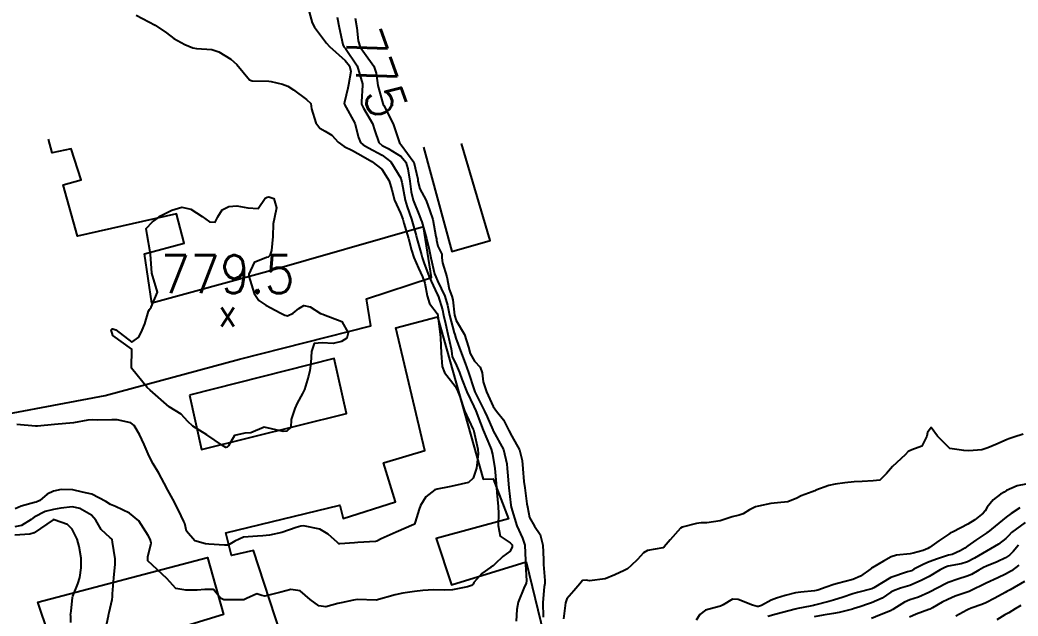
# Model space of a CAD drawing. Header units: metres. Extents: x 318500 to 325275, y 7408834 to 7428799.
# Drawn here: x 323668.3 to 323773.1, y 7420950 to 7421012.5 of the extents above; entities that cross this region are included whole.
import ezdxf
from ezdxf.enums import TextEntityAlignment as Align

# ---------------------------------------------------------------- set-up
doc = ezdxf.new("R2010")
doc.units = ezdxf.units.M
doc.header["$MEASUREMENT"] = 0
for name, color, linetype in [('Cotas', 45, 'Continuous'), ('Curvas de Nivel 1m', 11, 'Continuous'), ('Curvas de Nivel 5m', 15, 'Continuous'), ('Edificações', 30, 'Continuous'), ('Pontos Cotados', 45, 'Continuous'), ('Vias Primárias', 230, 'Continuous')]:
    doc.layers.add(name, color=color, linetype=linetype)
doc.styles.add('Style-STANDARD', font='STANDARD.shx')

# ---------------------------------------------------------------- blocks, each defined once
blk = doc.blocks.new('ELVTXT_115')
at = {"layer": 'Pontos Cotados', "linetype": 'Continuous', "style": 'Style-STANDARD'}
for s, height, p in [('779.5', 4, (0, 4)), ('x', 3, (0, 0))]:
    blk.add_text(s, height=height, dxfattribs=at).set_placement(p, align=Align.MIDDLE_CENTER)

msp = doc.modelspace()

# ---------------------------------------------------------------- linework, layer by layer
at = {"layer": 'Curvas de Nivel 1m', "flags": 128}
for points, elevation in [([(323698.57, 7421013.74), (323698.98, 7421012.2), (323699.23, 7421011.73), (323700.49, 7421010.06), (323700.83, 7421009.7), (323702.46, 7421008.24), (323702.91, 7421007.68), (323703.04, 7421007.08), (323702.8, 7421005.68), (323702.74, 7421005.36), (323702.4, 7421003.89), (323702.36, 7421003.72), (323702.37, 7421003.68), (323702.4, 7421003.62), (323703.46, 7421001.67), (323703.86, 7421000.16), (323704.05, 7420999.66), (323704.35, 7420999.4), (323704.89, 7420999.1), (323706.33, 7420998.32), (323707.26, 7420997.62), (323708.29, 7420995.91), (323708.37, 7420995.6), (323708.39, 7420995.49), (323708.75, 7420993.6), (323708.96, 7420992.89), (323709.41, 7420991.59), (323709.9, 7420989.9), (323709.99, 7420989.58), (323710.2, 7420988.84), (323710.48, 7420987.87), (323710.55, 7420987.57), (323710.7, 7420987.06), (323711.29, 7420985.56), (323712.13, 7420983.73), (323712.21, 7420983.55), (323712.66, 7420982.08), (323712.79, 7420981.54), (323712.99, 7420980.65), (323713.23, 7420979.53), (323713.58, 7420978), (323713.65, 7420977.53), (323713.7, 7420977.18), (323714.04, 7420976.49), (323714.46, 7420975.52), (323714.7, 7420974.83), (323715.22, 7420973.51), (323715.98, 7420971.95), (323716.19, 7420971.5), (323716.67, 7420970.2), (323716.95, 7420969.48), (323717.72, 7420967.67), (323717.79, 7420967.47), (323717.91, 7420966.97), (323718.18, 7420965.47), (323718.3, 7420963.89), (323718.33, 7420963.46), (323718.38, 7420962.95), (323718.5, 7420961.46), (323718.56, 7420960.73), (323718.53, 7420959.46), (323718.71, 7420958.37), (323719.79, 7420957.67), (323719.98, 7420957.44), (323720, 7420957.23), (323719.78, 7420956.79), (323719, 7420956.22), (323718.21, 7420955.46), (323717.98, 7420955.25), (323717.75, 7420955.1), (323716.79, 7420954.44), (323715.97, 7420953.49), (323715.88, 7420953.34), (323715.73, 7420953.2), (323715.29, 7420953.06), (323713.72, 7420952.74), (323712.9, 7420952.71), (323711.72, 7420952.72), (323710.62, 7420952.66), (323709.72, 7420952.57), (323708.51, 7420952.38), (323707.72, 7420952.22), (323705.71, 7420951.63), (323703.71, 7420951.7), (323703.32, 7420951.66), (323702.02, 7420951.36), (323701.7, 7420951.28), (323700.44, 7420950.95), (323699.7, 7420951.05), (323698.78, 7420951.72), (323697.72, 7420952.64), (323696.74, 7420952.77), (323695.72, 7420952.47), (323694.01, 7420952.08), (323693.71, 7420952.12), (323693.2, 7420952.31), (323692.11, 7420951.81), (323691.83, 7420951.68), (323691.71, 7420951.69), (323689.87, 7420951.68), (323689.71, 7420951.67), (323689.38, 7420951.84), (323688.62, 7420952.76), (323687.72, 7420952.77), (323686.92, 7420952.68), (323685.72, 7420952.69), (323684.69, 7420952.87), (323683.73, 7420953.92), (323681.76, 7420955.76), (323681.73, 7420955.95), (323681.73, 7420955.99), (323681.76, 7420956.18), (323682.1, 7420957.63), (323682.01, 7420957.95), (323681.94, 7420958.1), (323681.79, 7420958.43), (323680.81, 7420959.96), (323679.82, 7420960.77), (323678.35, 7420961.48), (323677.84, 7420961.68), (323677.32, 7420962.01), (323675.85, 7420962.78), (323674.9, 7420962.99), (323673.86, 7420963.22), (323672.66, 7420963.27), (323671.85, 7420963.07), (323671.17, 7420962.77), (323670.39, 7420962.1), (323670.02, 7420961.92), (323669.84, 7420961.88), (323668.44, 7420961.51), (323667.83, 7420961.24)], 777), ([(323680.52, 7421013), (323682.5, 7421011.95), (323683.71, 7421011.15), (323684.49, 7421010.57), (323685.61, 7421009.91), (323686.48, 7421009.57), (323686.86, 7421009.51), (323688.47, 7421009.39), (323689.19, 7421009.14), (323690.46, 7421008.38), (323691.09, 7421007.83), (323692.43, 7421006.23), (323692.71, 7421006.1), (323694.43, 7421006.09), (323694.7, 7421006.05), (323695.88, 7421005.77), (323696.43, 7421005.57), (323697.02, 7421005.16), (323698.41, 7421004.17), (323698.87, 7421003.73), (323698.93, 7421003.19), (323699.38, 7421001.72), (323699.8, 7421001.15), (323700.36, 7421000.83), (323701.07, 7421000.41), (323701.71, 7420999.69), (323702.34, 7420999.23), (323703.21, 7420998.8), (323704.33, 7420998.17), (323705.27, 7420997.65), (323706.31, 7420996.86), (323707.08, 7420995.62), (323707.34, 7420994.67), (323707.63, 7420993.61), (323708.25, 7420992.24), (323708.51, 7420991.6), (323708.63, 7420991.2), (323709.11, 7420989.59), (323709.43, 7420988.36), (323709.67, 7420987.59), (323710.17, 7420986.48), (323710.59, 7420985.57), (323710.83, 7420984.89), (323711.07, 7420983.57), (323711.3, 7420982.75), (323712.11, 7420981.7), (323712.16, 7420981.6), (323712.17, 7420981.55), (323712.19, 7420981.47), (323712.42, 7420979.54), (323712.47, 7420979.15), (323712.55, 7420977.54), (323712.63, 7420976.14), (323712.89, 7420975.54), (323714.01, 7420974.08), (323714.3, 7420973.52), (323714.49, 7420973.02), (323715, 7420971.51), (323715.89, 7420969.56), (323715.92, 7420969.5), (323715.95, 7420969.38), (323716.37, 7420967.49), (323716.42, 7420966.99), (323716.23, 7420965.49), (323715.88, 7420964.44), (323715.41, 7420963.97), (323713.87, 7420963.63), (323713.37, 7420963.53), (323712.12, 7420963.3), (323711.86, 7420963.21), (323710.94, 7420962.48), (323710.36, 7420961.56), (323710.21, 7420961.19), (323709.81, 7420959.81), (323709.75, 7420959.63), (323709.68, 7420959.57), (323707.8, 7420958.78), (323706.25, 7420958.08), (323705.79, 7420957.84), (323705.63, 7420957.79), (323703.79, 7420957.68), (323703.42, 7420957.66), (323701.91, 7420957.55), (323701.79, 7420957.57), (323701.64, 7420957.68), (323700.67, 7420958.57), (323699.8, 7420959.11), (323698.09, 7420959.44), (323697.81, 7420959.42), (323697.32, 7420959.25), (323695.8, 7420958.75), (323694.5, 7420958.48), (323693.8, 7420958.38), (323693.24, 7420958.35), (323691.79, 7420958.24), (323690.88, 7420957.82), (323690.18, 7420957.43), (323689.78, 7420957.4), (323688.13, 7420957.52), (323687.79, 7420957.56), (323686.67, 7420957.88), (323685.8, 7420958.88), (323685.61, 7420959.7), (323685.53, 7420959.89), (323685.23, 7420960.49), (323684.54, 7420961.91), (323683.86, 7420963.19), (323683.47, 7420963.93), (323682.89, 7420964.95), (323682.32, 7420965.94), (323681.9, 7420966.76), (323681.36, 7420967.96), (323680.86, 7420969.03), (323680.31, 7420969.97), (323679.95, 7420970.24), (323678.51, 7420970.55), (323677.96, 7420970.56), (323676.47, 7420970.54), (323675.96, 7420970.56), (323675.46, 7420970.53), (323673.95, 7420970.24), (323671.95, 7420970.08), (323670.17, 7420969.89), (323669.95, 7420969.88), (323668.01, 7420970.07)], 778), ([(323701.62, 7421012.79), (323701.84, 7421011.69), (323702.22, 7421009.94), (323702.33, 7421009.68), (323702.48, 7421009.5), (323703.73, 7421007.67), (323704.29, 7421005.81), (323704.29, 7421005.66), (323704.16, 7421003.91), (323704.18, 7421003.66), (323704.39, 7421003.25), (323705.33, 7421001.65), (323705.58, 7421000.86), (323705.99, 7420999.64), (323706.35, 7420999.33), (323706.97, 7420999), (323708.33, 7420998.18), (323708.83, 7420997.59), (323709.03, 7420996.87), (323709.23, 7420995.59), (323709.4, 7420994.47), (323709.61, 7420993.59), (323710.25, 7420991.96), (323710.41, 7420991.58), (323710.5, 7420991.31), (323711, 7420989.57), (323711.25, 7420988.61), (323711.46, 7420987.56), (323711.84, 7420985.88), (323711.96, 7420985.55), (323712.15, 7420985.13), (323712.91, 7420983.54), (323713.19, 7420982.6), (323713.4, 7420981.53), (323713.91, 7420979.7), (323713.96, 7420979.52), (323714.07, 7420979.13), (323714.66, 7420977.51), (323715.06, 7420976.49), (323715.42, 7420975.51), (323716, 7420973.7), (323716.07, 7420973.5), (323716.14, 7420973.35), (323717.1, 7420971.48), (323717.37, 7420970.88), (323717.95, 7420969.5), (323717.96, 7420969.48), (323718.01, 7420969.41), (323719.06, 7420967.45), (323719.42, 7420965.93), (323719.47, 7420965.45), (323719.51, 7420965.07), (323719.62, 7420963.44), (323719.84, 7420961.61), (323719.87, 7420961.44), (323719.88, 7420961.4), (323720.46, 7420959.43), (323721.06, 7420958.16), (323721.33, 7420957.42), (323721.39, 7420955.8), (323721.38, 7420955.42), (323721.5, 7420953.66), (323721.47, 7420953.42), (323721.22, 7420952.92), (323720.62, 7420951.43), (323720.46, 7420950.67), (323720.4, 7420949.43)], 776), ([(323773.64, 7420969.04), (323772.65, 7420968.74), (323772.12, 7420968.57), (323771.95, 7420968.51), (323770.74, 7420967.96), (323769.93, 7420967.62), (323769.28, 7420967.43), (323767.93, 7420967.32), (323767.4, 7420967.34), (323765.93, 7420967.56), (323764.65, 7420968.85), (323763.96, 7420969.77), (323763.59, 7420969.23), (323763.51, 7420968.86), (323762.99, 7420967.81), (323761.93, 7420967.41), (323761.57, 7420967.24), (323761.23, 7420966.89), (323759.91, 7420965.65), (323759.29, 7420964.92), (323758.58, 7420964.23), (323757.89, 7420964.15), (323756.74, 7420964.1), (323755.89, 7420964.04), (323754.9, 7420963.95), (323753.88, 7420963.8), (323753.22, 7420963.66), (323751.87, 7420963.17), (323751.76, 7420963.13), (323751.46, 7420963.02), (323750.31, 7420962.59), (323749.86, 7420962.35), (323748.94, 7420961.97), (323747.85, 7420961.86), (323747.13, 7420961.8), (323745.85, 7420961.52), (323745.53, 7420961.42), (323744.91, 7420961.11), (323744.25, 7420960.7), (323743.83, 7420960.57), (323743.07, 7420960.37), (323741.83, 7420959.98), (323740.42, 7420959.76), (323739.83, 7420959.74), (323739.32, 7420959.69), (323737.82, 7420959.31), (323737.66, 7420959.2), (323736.56, 7420957.97), (323735.93, 7420957.23), (323735.79, 7420957.13), (323734.18, 7420956.86), (323733.78, 7420956.6), (323733.14, 7420955.9), (323732.48, 7420955.27), (323732.1, 7420954.94), (323731.75, 7420954.77), (323730.76, 7420954.31), (323729.75, 7420953.89), (323728.09, 7420953.69), (323727.74, 7420953.74), (323727.36, 7420953.72), (323727.09, 7420953.35), (323726.45, 7420952.63), (323725.71, 7420951.79), (323725.57, 7420951.36), (323725.36, 7420949.69)], 774), ([(323773.89, 7420963.82), (323772.98, 7420963.64), (323771.88, 7420963.14), (323771.64, 7420962.99), (323771.26, 7420962.76), (323770.46, 7420962.17), (323769.85, 7420961.39), (323769.63, 7420961), (323769.44, 7420960.78), (323768.55, 7420960.08), (323767.83, 7420959.62), (323766.27, 7420958.82), (323765.98, 7420958.66), (323765.82, 7420958.57), (323764.77, 7420957.88), (323763.79, 7420957.17), (323763.61, 7420957.05), (323763.12, 7420956.87), (323762.09, 7420956.58), (323761.78, 7420956.51), (323760.34, 7420956.35), (323759.78, 7420956.2), (323758.95, 7420955.75), (323757.76, 7420955.03), (323757.71, 7420954.99), (323757.65, 7420954.94), (323756.55, 7420954.15), (323755.75, 7420953.82), (323754.15, 7420953.39), (323753.74, 7420953.28), (323752.96, 7420953), (323752.06, 7420952.69), (323751.73, 7420952.63), (323750.28, 7420952.49), (323749.73, 7420952.4), (323748.65, 7420952.13), (323747.72, 7420951.84), (323747.17, 7420951.63), (323746.16, 7420951.09), (323745.83, 7420950.97), (323745.71, 7420950.97), (323745.2, 7420951.11), (323743.72, 7420951.7), (323743.11, 7420951.74), (323742.13, 7420951.14), (323741.85, 7420951.01), (323741.71, 7420950.97), (323740.28, 7420950.59), (323739.69, 7420950.15), (323739.31, 7420949.56)], 773), ([(323677.26, 7420948.41), (323677.61, 7420950), (323677.62, 7420950.06), (323677.69, 7420950.34), (323677.99, 7420951.71), (323678.02, 7420952), (323678.03, 7420952.31), (323678.16, 7420953.99), (323678.32, 7420955.42), (323678.32, 7420955.99), (323678.05, 7420957.73), (323678, 7420958), (323677.91, 7420958.12), (323677.79, 7420958.19), (323676.84, 7420959.05), (323676.29, 7420960.02), (323675.82, 7420960.57), (323674.61, 7420961.26), (323673.83, 7420961.43), (323672.62, 7420961.28), (323671.83, 7420961.17), (323670.97, 7420960.95), (323669.81, 7420960.34), (323669.67, 7420960.25), (323669.5, 7420960.11), (323668.47, 7420959.46), (323667.8, 7420959.35)], 776), ([(323773.26, 7420961.32), (323772.37, 7420960.74), (323771.84, 7420960.34), (323769.93, 7420958.78), (323769.87, 7420958.73), (323769.82, 7420958.7), (323768.65, 7420957.95), (323767.8, 7420957.33), (323767.49, 7420957.11), (323767, 7420956.81), (323766.16, 7420956.45), (323765.78, 7420956.35), (323764.63, 7420955.99), (323763.77, 7420955.66), (323763.2, 7420955.43), (323762.14, 7420954.88), (323761.89, 7420954.74), (323761.76, 7420954.69), (323761.49, 7420954.61), (323759.75, 7420954.02), (323757.94, 7420952.94), (323757.82, 7420952.86), (323757.74, 7420952.83), (323756.23, 7420952.45), (323755.73, 7420952.3), (323754.73, 7420951.97), (323753.72, 7420951.64), (323753.22, 7420951.49), (323751.71, 7420951.12), (323751.63, 7420951.1), (323751.28, 7420951.02), (323749.98, 7420950.77), (323749.71, 7420950.71), (323748.38, 7420950.37), (323747.7, 7420950.18), (323746.84, 7420949.94)], 772), ([(323773.83, 7420959.78), (323772.4, 7420958.74), (323772.12, 7420958.44), (323771.81, 7420958.12), (323771.04, 7420957.52), (323769.79, 7420956.78), (323768.52, 7420956.05), (323767.77, 7420955.66), (323767.13, 7420955.45), (323765.77, 7420955.2), (323765.48, 7420955.12), (323764.93, 7420954.84), (323763.75, 7420954.14), (323762.92, 7420953.7), (323761.74, 7420953.2), (323760.76, 7420952.89), (323760, 7420952.64), (323759.73, 7420952.48), (323758.81, 7420951.84), (323757.72, 7420951.36), (323757.4, 7420951.26), (323756.48, 7420950.95), (323755.9, 7420950.76), (323755.71, 7420950.71), (323754.31, 7420950.37), (323753.7, 7420950.25), (323752.64, 7420950.06), (323751.69, 7420949.89)], 771), ([(323773.17, 7420955.33), (323772.39, 7420954.74), (323771.76, 7420954.36), (323770.97, 7420953.98), (323769.75, 7420953.43), (323769.31, 7420953.22), (323768.44, 7420952.79), (323767.97, 7420952.57), (323767.74, 7420952.47), (323766.5, 7420952.05), (323765.72, 7420951.73), (323765.13, 7420951.43), (323764.1, 7420950.85), (323763.85, 7420950.71), (323763.71, 7420950.65), (323762.39, 7420950.18), (323761.69, 7420949.87)], 769), ([(323773.75, 7420953.61), (323772.25, 7420952.74), (323771.92, 7420952.56), (323771.74, 7420952.46), (323770.65, 7420951.85), (323769.72, 7420951.38), (323769.3, 7420951.2), (323768.17, 7420950.8), (323767.84, 7420950.66), (323767.71, 7420950.59), (323766.55, 7420949.97)], 768), ([(323773.37, 7420951.07), (323772.79, 7420950.73), (323772.11, 7420950.33), (323771.7, 7420950.1), (323770.87, 7420949.59)], 767)]:
    msp.add_lwpolyline(points, dxfattribs=dict(at, elevation=elevation))
at = {"layer": 'Curvas de Nivel 1m', "elevation": 779, "flags": 128}
msp.add_lwpolyline([(323694.06, 7420993.79), (323694.27, 7420993.92), (323694.43, 7420993.95), (323694.96, 7420993.78), (323695.25, 7420992.78), (323695.03, 7420991.78), (323694.9, 7420991.11), (323694.88, 7420989.78), (323694.73, 7420988.31), (323694.56, 7420987.78), (323694.36, 7420987.61), (323694.19, 7420987.59), (323692.92, 7420987.06), (323692.33, 7420985.82), (323692.34, 7420985.64), (323692.91, 7420983.81), (323693.41, 7420983.09), (323694.12, 7420982.57), (323694.64, 7420982.31), (323695.63, 7420981.77), (323696.11, 7420981.52), (323696.41, 7420981.45), (323696.99, 7420981.75), (323697.61, 7420982.25), (323698.12, 7420982.55), (323698.78, 7420982.4), (323699.88, 7420981.71), (323700.11, 7420981.64), (323700.19, 7420981.62), (323702.1, 7420980.86), (323702.77, 7420979.67), (323702.63, 7420979.12), (323702.07, 7420978.76), (323701.19, 7420978.57), (323700.06, 7420978.63), (323699.21, 7420978.58), (323698.93, 7420977.73), (323698.85, 7420976.54), (323698.74, 7420975.73), (323698.62, 7420975.13), (323698.18, 7420973.73), (323698.13, 7420973.6), (323697.99, 7420973.33), (323697.42, 7420972.29), (323697.16, 7420971.74), (323696.8, 7420970.59), (323696.77, 7420969.75), (323696.32, 7420969.38), (323695.94, 7420969.33), (323693.95, 7420969.79), (323692.56, 7420969.19), (323691.94, 7420969.15), (323690.84, 7420968.92), (323690.2, 7420967.84), (323690.07, 7420967.69), (323689.92, 7420967.66), (323689.57, 7420967.85), (323687.94, 7420968.99), (323686.47, 7420969.88), (323685.95, 7420970.37), (323685.23, 7420971.17), (323683.97, 7420971.92), (323682, 7420973.68), (323681.69, 7420973.95), (323680.03, 7420975.97), (323680.05, 7420977.97), (323678.07, 7420979.39), (323677.91, 7420980), (323677.99, 7420980.09), (323678.08, 7420980.1), (323678.39, 7420980), (323680.06, 7420978.7), (323680.81, 7420979.22), (323681.16, 7420979.96), (323681.44, 7420980.61), (323681.82, 7420981.95), (323681.92, 7420982.14), (323682.11, 7420982.38), (323682.75, 7420983.94), (323682.16, 7420985.95), (323682.01, 7420987.95), (323681.99, 7420988.15), (323681.66, 7420989.96), (323681.57, 7420990.61), (323682.23, 7420991.34), (323682.6, 7420991.58), (323683.09, 7420991.94), (323684.25, 7420992.55), (323685.31, 7420992.85), (323686.25, 7420992.67), (323687.46, 7420991.88), (323688.23, 7420991.33), (323688.81, 7420991.28), (323689.09, 7420991.86), (323689.53, 7420992.57), (323690.26, 7420992.95), (323691.08, 7420993.01), (323692.25, 7420992.8), (323693.34, 7420992.72)], close=True, dxfattribs=at)
at = {"layer": 'Curvas de Nivel 5m', "flags": 128}
for points, elevation in [([(323703.52, 7421012.67), (323703.67, 7421011.67), (323703.83, 7421010.32), (323704.04, 7421009.66), (323704.47, 7421009.01), (323705.47, 7421007.64), (323705.72, 7421006.92), (323705.89, 7421005.64), (323706.4, 7421003.75), (323706.45, 7421003.63), (323706.51, 7421003.52), (323707.49, 7421001.61), (323707.72, 7421000.97), (323708.17, 7420999.6), (323708.35, 7420999.39), (323709.66, 7420997.59), (323710.09, 7420995.79), (323710.1, 7420995.58), (323710.28, 7420994.78), (323710.73, 7420994.02), (323710.97, 7420993.57), (323711.34, 7420992.48), (323711.66, 7420991.56), (323711.99, 7420989.78), (323712.04, 7420989.55), (323712.06, 7420989.41), (323712.2, 7420988.76), (323712.59, 7420987.94), (323712.61, 7420987.54), (323712.69, 7420987.03), (323713.13, 7420985.54), (323713.39, 7420984.28), (323713.67, 7420983.53), (323713.76, 7420983.16), (323713.93, 7420981.52), (323714.1, 7420980.98), (323714.99, 7420979.51), (323715.39, 7420978.17), (323715.59, 7420977.5), (323716.04, 7420976.71), (323716.64, 7420976.1), (323716.84, 7420975.49), (323716.95, 7420974.55), (323717.29, 7420973.48), (323717.98, 7420971.96), (323718.34, 7420971.46), (323719.08, 7420970.57), (323719.62, 7420969.44), (323719.94, 7420968.85), (323720.74, 7420967.43), (323721.02, 7420966.31), (323721.09, 7420965.43), (323721.22, 7420964.08), (323721.3, 7420963.43), (323721.53, 7420961.74), (323721.58, 7420961.42), (323721.82, 7420960.33), (323722.33, 7420959.41), (323722.93, 7420958.53), (323723.2, 7420957.4), (323723.26, 7420955.91), (323723.28, 7420955.4), (323723.41, 7420953.72), (323723.41, 7420953.39), (323723.36, 7420953.03), (323723.22, 7420951.39), (323723.23, 7420949.85)], 775), ([(323673.67, 7420949.32), (323673.65, 7420950.05), (323673.64, 7420950.09), (323673.69, 7420950.5), (323673.84, 7420951.92), (323673.87, 7420952.05), (323674.41, 7420953.36), (323674.61, 7420954.04), (323674.75, 7420955.03), (323674.74, 7420956.04), (323674.55, 7420957.27), (323674.31, 7420958.04), (323673.8, 7420959.09), (323673.31, 7420959.57), (323671.91, 7420960.08), (323671.81, 7420960.09), (323671.79, 7420960.08), (323669.8, 7420958.72), (323669.35, 7420958.56), (323667.79, 7420958.45)], 775), ([(323773.12, 7420957.41), (323772.57, 7420956.74), (323772.18, 7420956.35), (323771.78, 7420956.07), (323770.88, 7420955.65), (323769.77, 7420955.21), (323769.47, 7420955.07), (323768.96, 7420954.79), (323768.2, 7420954.35), (323767.75, 7420954.15), (323766.78, 7420953.85), (323765.75, 7420953.5), (323764.47, 7420952.85), (323764.01, 7420952.59), (323763.73, 7420952.44), (323762.64, 7420951.96), (323761.72, 7420951.67), (323761.16, 7420951.45), (323760.33, 7420950.9), (323759.96, 7420950.65), (323759.7, 7420950.53), (323758.54, 7420950.08), (323757.69, 7420949.73)], 770)]:
    msp.add_lwpolyline(points, dxfattribs=dict(at, elevation=elevation))
at = {"layer": 'Edificações'}
for points in [[(323648.36, 7420999.45), (323650.16, 7420995.61), (323657.45, 7420996.74), (323660.51, 7420988.98), (323655.45, 7420987.65), (323660.14, 7420977.06), (323662.01, 7420970.26), (323677.27, 7420973.1), (323691.36, 7420976.91), (323705.14, 7420980.42), (323704.71, 7420983.25), (323711.52, 7420985.48), (323710.68, 7420990.79), (323694.33, 7420986.12), (323682.16, 7420982.8), (323681.39, 7420987.97), (323685.56, 7420989.09), (323684.75, 7420992.18), (323674.36, 7420989.83), (323672.86, 7420995.19), (323674.75, 7420995.74), (323673.71, 7420998.98), (323671.7, 7420998.55), (323671.31, 7421000)], [(323710.69, 7420999.17), (323713.67, 7420988.22), (323717.68, 7420989.37), (323714.66, 7420999.53)], [(323695.68, 7420948.17), (323692.82, 7420956.84), (323690.53, 7420956.34), (323689.94, 7420958.7), (323701.89, 7420961.62), (323702.26, 7420960.22), (323707.74, 7420961.96), (323706.48, 7420966.04), (323710.81, 7420967.36), (323707.76, 7420980.22), (323712.15, 7420981.35), (323716.95, 7420964.35), (323718.01, 7420964.37), (323719.6, 7420960.18), (323712, 7420958.1), (323713.62, 7420953.26), (323721.44, 7420955.68), (323723.3, 7420948.04)]]:
    msp.add_lwpolyline(points, dxfattribs=at)
for points in [[(323686.12, 7420973.13), (323687.39, 7420967.44), (323702.61, 7420971.22), (323701.31, 7420976.99), (323686.12, 7420973.13)], [(323672.4, 7420944.91), (323670.18, 7420951.45), (323688.02, 7420956.11), (323689.69, 7420950.15), (323680.19, 7420947.24), (323680.41, 7420946.22), (323672.4, 7420944.91)]]:
    msp.add_lwpolyline(points, close=True, dxfattribs=at)
at = {"layer": 'Vias Primárias'}
for points in [[(323715.64, 7420145.55, 0), (323709.04, 7420132.94)], [(323831.09, 7420001.79, 0), (323833.84, 7420008.44, 0.220888)], [(323205.07, 7420933.77, 0), (323207.3, 7420931.93, 0.020742), (323210.31, 7420929.65), (323213.33, 7420928.87), (323214.56, 7420929.48), (323216.06, 7420926.78), (323213.87, 7420925.31), (323213.87, 7420924.56), (323218.07, 7420917.64), (323222.11, 7420910.97), (323227.38, 7420903.13), (323230.22, 7420898.98, 0.38291), (323236.45, 7420897.46), (323249.5, 7420903.93), (323257.59, 7420907.84)]]:
    msp.add_lwpolyline(points, format="xyb", dxfattribs=at)

# ---------------------------------------------------------------- block references
at = {"layer": 'Pontos Cotados', "linetype": 'Continuous'}
msp.add_blockref('ELVTXT_115', (323690.11, 7420981.84, 779.45), dxfattribs=at)

# ---------------------------------------------------------------- texts
at = {"layer": 'Cotas', "style": 'Style-STANDARD'}
msp.add_text('775', height=4, rotation=289.2825, dxfattribs=at).set_placement((323705.67, 7421006.93, 775), align=Align.MIDDLE_CENTER)

doc.saveas('drawing.dxf')
